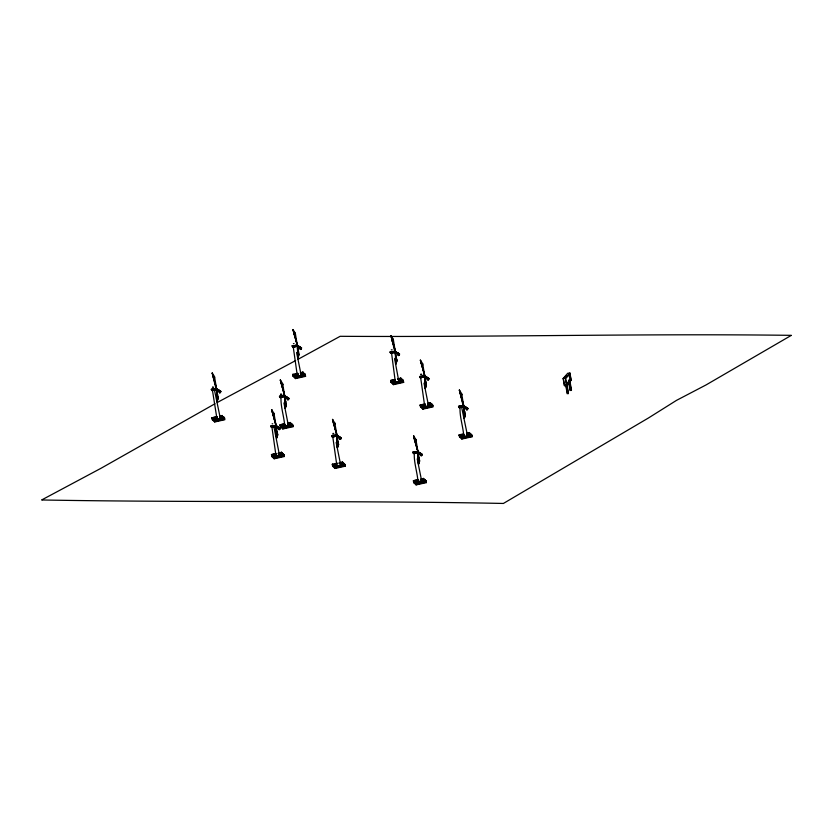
<?xml version="1.0" encoding="UTF-8"?>
<svg xmlns="http://www.w3.org/2000/svg" width="833" height="833" viewBox="0 0 833 833"><rect width="100%" height="100%" fill="white"/><g stroke="black" fill="none" stroke-linecap="round" stroke-linejoin="round"><path stroke-width="1.25" d="M215.362 389.49L215.247 388.969M216.143 388.647L216.288 389.48L216.226 388.938M275.973 425.319L276.629 438.137L277.722 434.847L276.098 425.392L271.683 409.753L273.974 413.376L276.004 425.382L271.683 409.753L276.035 425.778M288.145 397.987L287.302 399.174L286.958 397.102L288.874 398.361L288.593 399.507L287.447 397.424L284.688 395.592L280.325 379.942L284.751 396.248L287.864 399.85L288.593 399.507L284.678 395.967L280.325 379.942L282.616 383.555L284.615 395.498L285.282 408.316L286.365 405.025L284.699 396.05M297.308 345.206L297.954 357.93L299.037 354.639L297.423 345.289L292.997 329.545L295.288 333.169L297.308 345.31L292.997 329.545L297.329 345.487M336.563 435.503L336.532 435.274M336.896 435.024L332.534 419.436L336.896 435.024L337.49 447.821L338.573 444.53L336.907 435.055L339.645 436.919L340.801 439.001L340.072 439.345L337.032 435.753L337.49 447.821L336.959 435.742L332.534 419.436L334.824 423.06L337.042 435.857M393.999 352.005L393.978 351.609M394.967 351.474L395.529 351.932L390.969 335.626L393.259 339.25L395.259 351.193L395.914 364.011L397.008 360.72L390.969 335.626L395.331 351.224M423.528 376.599L423.362 376.099L423.633 376.589M424.247 375.985L424.33 376.277M424.445 376.443L424.382 375.954M424.33 375.922L427.923 380.025L428.651 379.681L427.496 377.588L424.747 375.704L425.33 388.49L424.851 375.86L420.384 360.106L424.83 375.798L426.423 385.2L425.33 388.49L424.674 375.673L422.675 363.729L420.384 360.106L424.715 376.047M463.419 406.348L463.898 406.035L464.314 418.395L463.648 405.577L461.649 393.634L459.358 390.011L465.397 415.105L464.314 418.395L463.783 406.327L466.897 409.93L467.907 408.441L465.991 407.181L466.334 409.253L467.167 408.055M280.523 394.665L280.981 393.79L281.741 394.571M332.731 434.16L333.19 433.295L333.95 434.066M420.582 374.84L421.04 373.965L421.717 374.527M214.695 377.734L213.487 378.39M295.486 334.325L294.268 334.981M422.872 364.885L421.654 365.541M216.653 388.803L216.736 389.355L212.207 372.955L214.508 376.578L216.507 388.522L217.163 401.339L218.256 398.049L212.207 372.955L216.507 388.522L219.329 390.438L220.485 392.52L219.756 392.874L216.58 388.594L217.163 401.339L216.715 389.375M276.077 425.413L276.629 438.137L276.16 426.007L279.222 429.661L280.232 428.172L278.305 426.923L278.659 428.995M276.212 426.111L276.15 425.507M284.709 395.55L284.407 396.456L284.334 395.925M284.834 396.248L285.282 408.316L284.886 396.237M337.032 435.555L336.459 435.534M337.094 435.69L340.801 439.001L341.082 437.856L339.166 436.607L339.51 438.679L340.343 437.481M395.3 351.557L398.08 353.109L399.236 355.202L398.507 355.545L395.467 351.942L395.914 364.011L395.404 351.474L399.236 355.202L399.517 354.056L397.601 352.796L397.945 354.868L398.778 353.671M424.892 376.537L424.757 375.943M418.176 452.184L413.616 435.888L415.906 439.501L417.906 451.444L418.562 464.262L419.655 460.972L418.031 451.528M463.856 406.327L459.358 390.011L463.669 405.661L466.47 407.493L467.625 409.586L463.752 406.212L467.907 408.441L466.897 409.93L466.47 407.493M215.195 388.949L215.331 389.532M216.101 388.782L216.309 389.459M275.775 426.257L275.577 425.694M284.844 396.341L284.678 395.967M296.944 345.362L297.079 346.07L296.964 345.299M417.5 451.705L417.687 452.402L417.625 451.871M418.135 452.288L418.083 451.642L420.727 453.371L421.883 455.453L421.154 455.797L418.145 452.236L418.562 464.262L418.114 452.309M220.027 391L219.183 392.197L218.84 390.125L220.766 391.375L220.485 392.52L216.58 388.782M299.974 348.788L299.63 346.715L301.546 347.975L300.536 349.464L297.027 345.612M427.496 377.588L427.923 380.025L428.933 378.536L428.172 378.088L427.35 379.348L427.006 377.276L428.933 378.536L428.651 379.681L424.903 376.037M421.425 453.933L420.582 455.12L420.238 453.048L422.164 454.308L421.883 455.453L417.51 451.819M272.61 414.022L272.891 413.272L273.974 413.376L272.755 413.647M333.46 423.705L333.741 422.956L334.824 423.06L333.606 423.331M212.477 387.314L212.873 386.814L213.55 387.376M217.142 419.884L212.446 390.302L214.331 389.875M287.093 426.704L284.74 426.6C284.345 417.094 280.252 405.952 281.096 396.977M297.922 376.474L297.693 375.922M276.16 456.838L271.922 427.1L273.651 426.652M284.74 426.6L285.344 426.152M288.499 426.142L283.949 402.943M273.922 426.788L279.649 456.109M391.302 349.818L392.218 349.891M396.81 382.972L395.373 382.285L391.52 352.744M395.373 382.285L395.987 381.847M394.592 358.638L398.934 381.983M424.84 406.889L425.392 406.327M418.249 482.755L418.02 482.546C417.635 473.04 413.543 461.899 414.376 452.923M463.991 436.888L463.762 436.669C463.377 427.173 459.285 416.031 460.118 407.056M467.084 435.805L467.605 436.076L461.597 407.045L459.618 407.42M418.02 482.546L418.624 482.099M463.762 436.669L464.377 436.232M216.726 389.032L220.766 391.375L219.756 392.874L219.329 390.438M300.109 347.028L301.265 349.121L297.506 345.622L301.546 347.975L300.536 349.464L300.109 347.028L297.423 345.289L297.954 357.93L297.475 345.882M284.782 396.123L288.874 398.361L287.864 399.85L287.447 397.424M278.795 427.235L279.95 429.318L276.192 425.83L280.232 428.172L279.222 429.661L278.795 427.235L276.108 425.496M337.042 435.513L341.082 437.856L340.072 439.345L339.645 436.919M395.477 351.703L399.517 354.056L398.507 355.545L398.08 353.109M286.365 405.025L285.5 406.129L284.792 404.463M277.722 434.847L276.858 435.951L276.15 434.285L277.722 434.847L276.504 435.118M397.008 360.72L396.144 361.824L395.436 360.158L397.008 360.72L395.79 360.991M338.573 444.53L337.709 445.634L337.001 443.958L338.573 444.53L337.355 444.801M426.423 385.2L425.559 386.304L424.851 384.638M465.397 415.105L464.533 416.208L463.825 414.542M293.403 343.644L294.059 343.602M563.139 378.463L567.731 373.257L569.918 373.038L571.178 380.254L566.596 385.471L564.399 385.679L563.139 378.463L565.336 378.255L569.918 373.038M565.961 375.933L563.389 378.859L564.451 384.95M566.638 384.742L570.938 379.858L569.876 373.778L565.576 378.651L568.345 393.717L567.065 384.367M564.399 385.679L564.972 385.023M565.93 384.565L569.991 379.952L568.929 373.861L569.876 373.778M217.996 396.643L217.267 397.456L216.653 396.123M272.141 423.778L272.745 423.81M280.565 397.279L282.543 396.904M391.229 353.036L392.739 352.515M424.788 406.775L420.623 377.453L422.508 377.037M413.845 453.225L415.854 452.913L415.136 452.777M215.008 403.745L101.157 468.198L41.65 499.967C195.557 502.726 349.496 500.321 503.392 503.455L648.449 417.989L676.5 400.371L706.061 384.929L791.35 335.345C640.952 333.429 490.564 337.25 340.156 336.303L297.943 359.356M217.215 402.516L295.663 360.574M295.288 333.169L294.07 333.439M214.508 376.578L213.29 376.849M282.616 383.555L281.398 383.826M393.259 339.25L392.041 339.52M422.675 363.729L421.456 364M461.649 393.634L460.43 393.905M415.906 439.501L414.542 440.147L417.906 451.663L413.616 435.888L414.542 440.147L414.824 439.397L415.906 439.501L414.688 439.772M219.86 419.457L220.464 419.02L214.456 389.99M421.644 482.661L420.925 482.953M293.549 346.663L295.236 346.58L293.258 346.955M421.123 376.235L422.144 376.193L422.466 377.297L421.092 377.599L420.623 376.474L420.748 377.172M414.345 452.007L415.375 451.965L415.698 453.069L413.98 452.944M292.164 345.882L292.727 346.413L295.423 345.716L292.164 345.882L292.872 347.236L296.538 346.309L295.892 345.383L296.538 346.309M296.423 345.612L292.758 346.538L292.185 346.007L296.038 345.258M214.643 389.126L211.374 389.282L211.52 390.115L212.092 390.635L215.757 389.709L215.56 388.938L211.967 389.948L211.395 389.417L215.258 388.667L215.226 389.49M390.844 353.317L390.136 351.963L393.395 351.797L390.698 352.484L390.844 353.317L394.509 352.38L394.394 351.693L390.156 352.088M282.345 395.727L282.783 396.227L279.492 396.269L279.638 397.091L280.2 397.622L283.876 396.695L283.668 395.925L283.876 396.695M423.81 376.172L420.134 377.099L419.54 376.443L420.259 377.797L423.924 376.87L423.726 376.089L419.572 376.568M273.703 425.538L274.13 426.048L270.85 426.079L270.985 426.913L271.558 427.433L275.223 426.506L275.025 425.736L274.796 426.329M334.96 435.597L332.263 436.294L332.409 437.117L336.074 436.19L335.564 435.815M459.233 407.701L459.087 406.868L461.784 406.181L458.525 406.348L459.233 407.701L462.898 406.764L462.7 405.994L462.471 406.598L462.398 405.723L458.546 406.473M413.491 453.569L412.772 452.215L416.042 452.048L413.345 452.746L413.491 453.569L417.156 452.642L416.958 451.871L417.156 452.642M294.622 345.612L295.09 346.736L294.58 345.57L293.237 345.914L293.705 347.038L295.059 346.601L293.362 346.611M293.56 346.216L294.944 345.903M293.414 346.486L296.152 346.091L295.892 345.383M293.383 346.747L294.767 346.434M300.328 348.246L301.546 347.975M297.818 354.91L299.037 354.639L298.172 355.743L297.464 354.077M213.831 389.011L212.457 389.323L212.925 390.448L214.3 390.146L214.154 389.313C211.374 389.188 214.071 388.896 213.956 389.709L212.904 390.313M212.779 389.625L214.154 389.313M304.514 375.194L304.514 373.569L305.669 376.308L295.507 378.578L293.133 376.36L292.779 374.381L297.922 373.299M300.328 372.767L302.941 372.112L304.097 374.84M392.916 351.984L391.437 351.859L392.728 351.703L391.208 351.995L392.916 351.984L393.061 352.817L391.354 352.817M394.394 351.693L390.719 352.619L390.136 351.963M390.271 352.786L394.509 352.38M297.391 373.923L292.883 374.933L295.517 377.307M300.786 373.174L303.045 372.663L303.576 373.476M298.027 373.861L293.216 374.933L295.476 377.026L305.086 374.881L304.618 374.121M300.432 373.319L302.827 372.788L303.899 373.694L302.879 373.069M393.03 352.682L391.333 352.692M219.537 391.656L220.766 391.375M298.079 374.142L292.924 375.214L295.309 377.432L305.472 375.162M300.474 373.601L303.087 372.945M303.753 374.486L302.733 372.226L303.753 372.861M304.243 373.632L305.263 375.881L295.642 378.026L295.371 376.464L293.122 374.371L293.393 375.943L298.204 374.86M300.609 374.329L303.004 373.788M293.133 376.36L296.517 375.61M292.779 374.381L295.163 376.589L305.326 374.319M295.257 377.141L305.419 374.881M398.299 354.327L399.517 354.056M217.028 398.32L218.256 398.049L217.382 399.153L216.674 397.487M280.565 396.3L282.272 396.289L282.418 397.122L281.033 397.435L280.565 396.3L281.033 397.435M279.513 396.393L283.366 395.644L283.335 396.237M280.888 396.602L282.272 396.289M283.751 395.998L280.086 396.924L279.492 396.269M282.397 396.987L280.69 396.997M287.656 398.632L288.874 398.361M223.733 418.593L223.733 416.969L224.889 419.707L214.727 421.977L212.342 419.77L211.999 417.781L216.518 416.771M219.902 416.021L222.161 415.511L223.317 418.249L221.953 415.636L219.548 416.177M223.452 417.031L224.473 419.291L214.862 421.436L212.613 419.343L212.332 417.781L217.142 416.708M217.236 417.271L212.092 418.343L214.737 420.717L224.348 418.562L223.598 417.874M219.641 416.729L222.255 416.073L222.796 416.885M216.663 417.614L212.144 418.624L214.529 420.832L224.691 418.562M220.047 416.854L222.307 416.354M212.488 418.624L217.288 417.552M219.693 417.01L222.099 416.479L223.119 417.104L222.047 416.198M212.613 419.343L217.413 418.27M219.818 417.739L222.224 417.198L222.973 417.895M212.342 419.77L215.737 419.009M223.827 417.531L224.296 418.281M212.332 417.781L214.591 419.874L224.202 417.729M403.641 382.378L402.214 379.702L403.297 380.4L403.641 382.378L393.478 384.648L391.104 382.441L390.75 380.452L395.269 379.452M397.528 378.942L400.912 378.182L401.725 378.942L401.798 380.983L401.725 378.942M211.999 417.781L214.383 419.999L224.546 417.729M391.094 380.452L393.343 382.545L402.953 380.4L403.234 381.962L393.613 384.107L391.364 382.014L391.094 380.452L394.696 379.65M398.299 378.848L400.704 378.307L401.818 379.494L400.798 378.869L398.403 379.4M395.363 380.004L390.854 381.014L393.228 383.222L403.391 380.952L402.214 379.702M397.622 379.504L401.017 378.744M214.477 420.55L224.639 418.281M394.79 380.212L391.187 381.014L393.436 383.107L403.057 380.962L402.578 380.202M395.415 380.285L390.896 381.295L393.28 383.503L403.443 381.233L402.631 380.483M398.445 379.681L401.058 379.025L401.87 379.775L400.85 379.15M391.364 382.014L394.967 381.212M398.57 380.41L400.975 379.869L401.725 380.566M391.104 382.441L395.613 381.431M390.75 380.452L393.134 382.67L403.297 380.4M420.946 376.776L422.331 376.464M421.071 377.474L422.446 377.162M423.403 376.641L423.924 376.87M427.714 378.807L428.933 378.536M270.871 426.215L274.723 425.465L275.223 426.506M273.63 426.111L271.922 426.121L273.63 426.111L273.776 426.944L271.922 427.1M292.997 426.694L291.571 424.018L292.654 424.705L292.997 426.694L282.835 428.964L280.461 426.746L280.107 424.768L284.626 423.758M288.02 422.997L290.269 422.498L291.435 425.236M280.45 424.768L282.699 426.85L292.321 424.705L292.591 426.267L282.981 428.422L280.721 426.329L280.45 424.768L284.053 423.955M287.656 423.154L290.061 422.612L291.186 423.81L290.165 423.174M273.745 426.808L272.047 426.819M284.73 424.32L280.211 425.319L282.585 427.537L292.747 425.267L291.571 424.018M287.76 423.716L290.373 423.049M284.771 424.601L280.263 425.601L282.637 427.818L292.799 425.548L291.987 424.788M288.166 423.841L290.425 423.331L291.227 424.091L290.207 423.456L287.812 423.997M285.407 424.528L280.596 425.601L282.095 426.996M291.081 423.247L291.154 425.299M280.721 426.329L285.532 425.257M287.937 424.715L290.332 424.184L291.081 424.872M291.946 424.507L292.414 425.267M280.107 424.768L282.491 426.975L292.654 424.705M279.013 428.454L280.232 428.172M282.845 427.693L292.466 425.548L291.717 424.851M291.914 425.996L291.842 423.955M431.775 405.025L431.9 404.13L433.056 406.868L422.893 409.138L420.509 406.921L420.165 404.942L425.309 403.859M427.714 403.328L430.328 402.672L431.484 405.4M425.413 404.421L420.269 405.494L422.904 407.868M427.818 403.88L430.432 403.224M425.455 404.703L420.311 405.775L422.695 407.993L432.858 405.723M427.86 404.161L430.474 403.505L431.286 404.255L430.265 403.63M431.14 403.422L431.192 405.338M432.369 404.88L432.639 406.442L423.029 408.587L422.758 407.025L420.509 404.932L420.78 406.504L425.59 405.421M427.985 404.89L430.39 404.349L431.14 405.046M420.509 406.921L425.028 405.91M428.422 405.161L430.671 404.651L430.328 402.672M431.994 404.682L432.473 405.442M420.165 404.942L422.55 407.15L432.712 404.88M422.643 407.701L432.806 405.442L431.629 404.192M459.743 407.202L459.597 406.379L461.305 406.369L461.128 406.9M331.721 435.898L335.574 435.149L335.564 436.305M461.888 405.838L462.898 406.764M334.304 436.325L334.158 435.492L332.898 435.784L334.231 435.482L332.773 435.805L333.242 436.929L334.502 436.336M459.722 407.077L461.42 407.066M333.096 436.107L334.481 435.794M335.959 435.492L332.284 436.43L331.701 435.763L332.409 437.117M331.836 436.596L336.074 436.19M334.595 436.492L332.888 436.888M466.688 408.711L467.907 408.441M339.864 438.137L341.082 437.856M283.199 455.391L283.199 453.766L284.355 456.505L274.192 458.775L271.818 456.567L271.464 454.579L275.983 453.569M278.243 453.069L281.627 452.309L282.783 455.047L281.419 452.434L279.013 452.965M282.928 453.829L283.949 456.088L274.328 458.233L272.079 456.14L271.808 454.579L276.608 453.506M276.077 454.131L271.568 455.141L273.942 457.348L284.105 455.078L283.293 454.329L284.157 455.359L273.995 457.629L271.61 455.422L276.129 454.412M278.337 453.631L281.731 452.871L282.262 453.683M271.902 455.141L276.712 454.068M279.117 453.527L281.512 452.996L282.585 453.902L281.564 453.277M278.389 453.912L281.773 453.152M272.079 456.14L275.681 455.339M279.284 454.537L281.689 453.995L282.783 455.047M271.818 456.567L276.327 455.557M271.808 454.579L274.057 456.671L283.668 454.526M284.011 454.526L273.849 456.796L274.192 458.775M283.772 455.078L274.151 457.234L271.464 454.579M471.488 435.628L470.603 434.087L471.686 434.784L472.03 436.763L461.867 439.033L459.493 436.825L459.139 434.836L463.658 433.837M466.688 433.233L469.302 432.566L470.458 435.305M463.752 434.389L459.243 435.399L461.617 437.606L471.78 435.336L470.978 434.587L471.832 435.617L461.669 437.887L459.285 435.68L463.804 434.67M467.146 433.639L469.406 433.129L469.937 433.941M463.179 434.597L459.577 435.399L461.076 436.794M466.792 433.785L469.187 433.254L470.26 434.16L469.239 433.535M466.834 434.066L469.448 433.41M470.114 434.951L469.094 432.691L470.114 433.327M343.363 464.793L343.29 462.742L343.363 464.793L344.123 465.501L344.05 463.45L345.206 466.188L335.043 468.458L332.669 466.251L332.315 464.262L337.459 463.19M339.093 462.752L342.478 461.992L343.29 462.742M336.928 463.814L332.419 464.824L334.793 467.032L344.956 464.762L343.779 463.512M339.187 463.315L342.582 462.554M470.603 434.087L471.624 436.346L462.003 438.491L461.732 436.929L459.483 434.836L459.754 436.398L464.564 435.326M466.969 434.795L469.364 434.253M336.355 464.012L332.752 464.824L335.001 466.917L344.623 464.762L344.144 464.012M339.968 463.21L342.363 462.679L343.383 463.304L342.269 462.117L343.633 464.731M336.98 464.096L332.461 465.106L334.845 467.313L345.008 465.043L344.196 464.293M339.239 463.596L342.623 462.836L343.435 463.585L342.415 462.961M459.493 436.825L464.002 435.815M467.396 435.065L469.656 434.555L469.302 432.566M459.139 434.836L461.524 437.054L471.686 434.784M334.127 465.553L336.532 465.022M340.135 464.22L342.54 463.679M332.669 466.251L336.053 465.491M340.572 464.481L342.832 463.981L342.478 461.992M461.836 437.492L471.447 435.347M332.315 464.262L334.699 466.47L344.862 464.21M470.947 436.076L470.874 434.035M412.793 452.34L416.656 451.59L416.625 452.184M414.001 453.079L413.855 452.246L415.552 452.236M417.041 451.944L413.366 452.871L412.772 452.215M414.303 453.246L415.355 452.631M418.437 461.243L419.655 460.972L418.78 462.076L418.083 460.41M418.645 480.193L413.491 481.266L416.136 483.64L425.746 481.495L425.132 479.902L426.288 482.64L416.125 484.91L413.741 482.692L413.397 480.714L417.916 479.704M421.3 478.944L423.56 478.444L424.715 481.182M424.861 479.964L425.871 482.213L416.261 484.369L414.011 482.276L413.741 480.714L417.343 479.902M420.946 479.1L423.351 478.559L424.424 481.12M421.04 479.662L423.653 478.996L424.195 479.818M418.062 480.547L413.543 481.547L415.927 483.765L426.09 481.495L425.226 480.454L426.038 481.214L415.875 483.484M421.446 479.787L423.705 479.277M413.886 481.547L418.687 480.474M421.092 479.943L423.497 479.402L424.518 480.037L423.445 479.121M414.011 482.276L418.812 481.203M421.217 480.662L423.622 480.131L424.372 480.818M413.741 482.692L418.26 481.693M420.519 481.182L423.903 480.422L423.56 478.444M413.741 480.714L415.99 482.796L425.601 480.651M413.397 480.714L415.782 482.921L425.944 480.651M466.126 436.784L465.126 436.94M568.741 380.067L570.938 379.858M568.804 381.233L569.918 381.118L571.5 390.167M566.773 384.7L565.659 384.804L567.231 393.822M427.725 405.89L428.579 406.056M287.666 425.715L288.572 425.996M420.957 481.661L421.862 481.943L417.229 458.889M461.055 406.056L459.743 406.4L461.305 406.369M276.139 456.536L276.681 457.098M424.892 376.183L427.079 377.453M418.124 451.965L422.164 454.308M462.7 405.994L459.118 407.004L458.525 406.348M470.874 435.659L472.03 436.763M430.213 403.349L431.234 403.974L430.12 402.787L430.39 404.349M402.36 380.546L403.099 381.243M459.754 436.398L462.003 438.491M420.603 405.494L422.852 407.587M420.78 406.504L423.029 408.587M416.729 451.923L416.635 452.756M416.729 452.152L416.136 451.705M425.132 481.526L426.288 482.64M304.389 374.465L305.128 375.162M413.834 481.266L416.084 483.359M293.393 375.943L295.642 378.026M283.439 395.977L283.355 396.81M283.449 396.206L282.856 395.758M343.925 464.356L344.664 465.043M345.206 466.188L344.05 463.45M343.342 464.668L344.102 465.376M275.025 425.736L271.433 426.746L270.85 426.079M215.289 389.073L215.237 389.823M215.383 389.355L214.737 388.782M283.074 454.672L283.814 455.359M284.355 456.505L283.199 453.766M211.374 389.282L212.092 390.635M271.954 455.422L273.453 456.817M223.025 418.187L223.785 418.895M212.436 418.343L214.685 420.436M424.82 383.274L425.434 384.607L426.142 383.732M297.433 352.713L298.047 354.046L298.755 353.171M332.773 436.784L336.938 466.095M220.485 419.322L220.453 419.582M463.367 406.004L463.283 406.108M428.631 406.171L423.997 383.118M340.78 465.501L336.157 442.448M301.244 375.61L296.621 352.557M569.626 381.452L571.209 390.5M569.001 382.357L570.386 390.281M568.512 381.566L570.095 390.604M565.336 378.255L566.596 385.471M566.148 385.606L567.523 393.488M469.843 433.389L470.166 435.243M462.398 405.723L462.586 406.743M462.253 405.848L462.388 406.879M459.92 406.681L460.066 407.504M461.524 437.054L461.867 439.033M431.9 404.13L432.046 404.963M423.497 376.141L423.612 376.839M423.289 376.287L423.414 376.985M422.425 376.027L422.831 376.401L420.113 376.974L420.259 377.797M422.55 407.15L422.893 409.138M420.727 453.371L421.154 455.797M425.132 479.902L425.476 481.88M423.351 478.559L423.622 480.131M402.485 379.65L402.828 381.629M414.178 452.548L414.324 453.381M400.912 378.182L401.267 380.171M400.704 378.307L400.975 379.869M394.311 351.609L394.436 352.307M394.009 351.339L394.196 352.359M393.863 351.464L393.999 352.494M393.499 351.453L393.613 352.151M415.99 482.796L416.261 484.369M415.782 482.921L416.125 484.91M391.531 352.297L391.677 353.119M393.343 382.545L393.613 384.107M393.134 382.67L393.478 384.648M344.518 464.21L344.8 465.772L335.178 467.917L334.908 466.355L332.659 464.262L332.804 465.106M335.876 435.42L336.001 436.117M335.574 435.149L335.761 436.169M335.064 435.263L335.178 435.951M334.158 435.492L334.272 436.19M334.699 466.47L335.043 468.458M304.514 373.569L304.659 374.402M303.483 372.924L303.806 374.777M302.941 372.112L303.295 374.09M295.902 345.726L296.027 346.424M295.528 345.372L295.642 346.07M292.727 346.413L292.872 347.236M295.163 376.589L295.507 378.578M290.269 422.498L290.623 424.476M290.061 422.612L290.332 424.184M280.065 396.8L280.2 397.622M282.699 426.85L282.981 428.422M282.491 426.975L282.835 428.964M281.627 452.309L281.971 454.297M281.419 452.434L281.689 453.995M274.578 425.59L274.713 426.621M274.213 425.58L274.828 426.173M272.245 426.423L272.391 427.246M271.412 426.611L271.558 427.433M274.057 456.671L274.328 458.233M223.733 416.969L223.879 417.812M222.161 415.511L222.505 417.5M221.953 415.636L222.224 417.198M214.591 419.874L214.862 421.436M214.383 419.999L214.727 421.977M297.402 376.214L293.237 346.892M274.172 414.511L272.953 415.188L274.172 414.511M282.814 384.69L281.596 385.377L282.814 384.69M335.022 424.195L333.804 424.872L335.022 424.195M393.457 340.385L392.239 341.061L393.457 340.385M416.104 440.636L414.886 441.323L416.104 440.636M461.846 394.769L460.628 395.446L461.846 394.769M272.079 426.048L273.463 425.882L272.079 426.048M217.705 399.694L217.278 400.246L216.903 399.226L217.705 399.694M298.495 356.285L298.058 356.836L297.683 355.826L298.495 356.285M285.823 406.671L285.386 407.222L285.011 406.212L285.823 406.671M277.181 436.492L276.743 437.044L276.369 436.023L277.181 436.492M396.466 362.365L396.029 362.917L395.654 361.907L396.466 362.365M338.031 446.176L337.594 446.727L337.219 445.707L338.031 446.176M425.882 386.845L425.444 387.397L425.069 386.387L425.882 386.845M419.103 462.617L418.676 463.169L418.301 462.159L419.103 462.617M464.856 416.75L464.418 417.302L464.043 416.292L464.856 416.75M217.694 394.967L217.132 395.581L216.622 394.478L217.694 394.967M298.485 351.557L297.922 352.172L297.402 351.068L298.485 351.557M285.813 401.943L285.25 402.568L284.73 401.454L285.813 401.943M286.115 403.63L285.375 404.432L284.761 403.11L286.104 403.599M277.17 431.765L276.598 432.379L276.087 431.275L277.17 431.765M277.472 433.441L276.733 434.253L276.119 432.921L277.462 433.42M396.456 357.638L395.883 358.252L395.373 357.149L396.456 357.638M396.758 359.315L396.019 360.127L395.404 358.794L396.758 359.315M338.021 441.438L337.448 442.063L336.938 440.959L338.021 441.438M338.323 443.125L337.584 443.937L336.969 442.604L338.323 443.125M425.871 382.118L425.299 382.732L424.788 381.629L425.871 382.118M419.093 457.89L418.53 458.514L418.02 457.4L419.093 457.89M419.405 459.577L418.666 460.378L418.051 459.056L419.405 459.577M464.845 412.023L464.283 412.637L463.762 411.533L464.845 412.023M465.147 413.699L464.408 414.511L463.794 413.178L465.147 413.699"/></g></svg>
